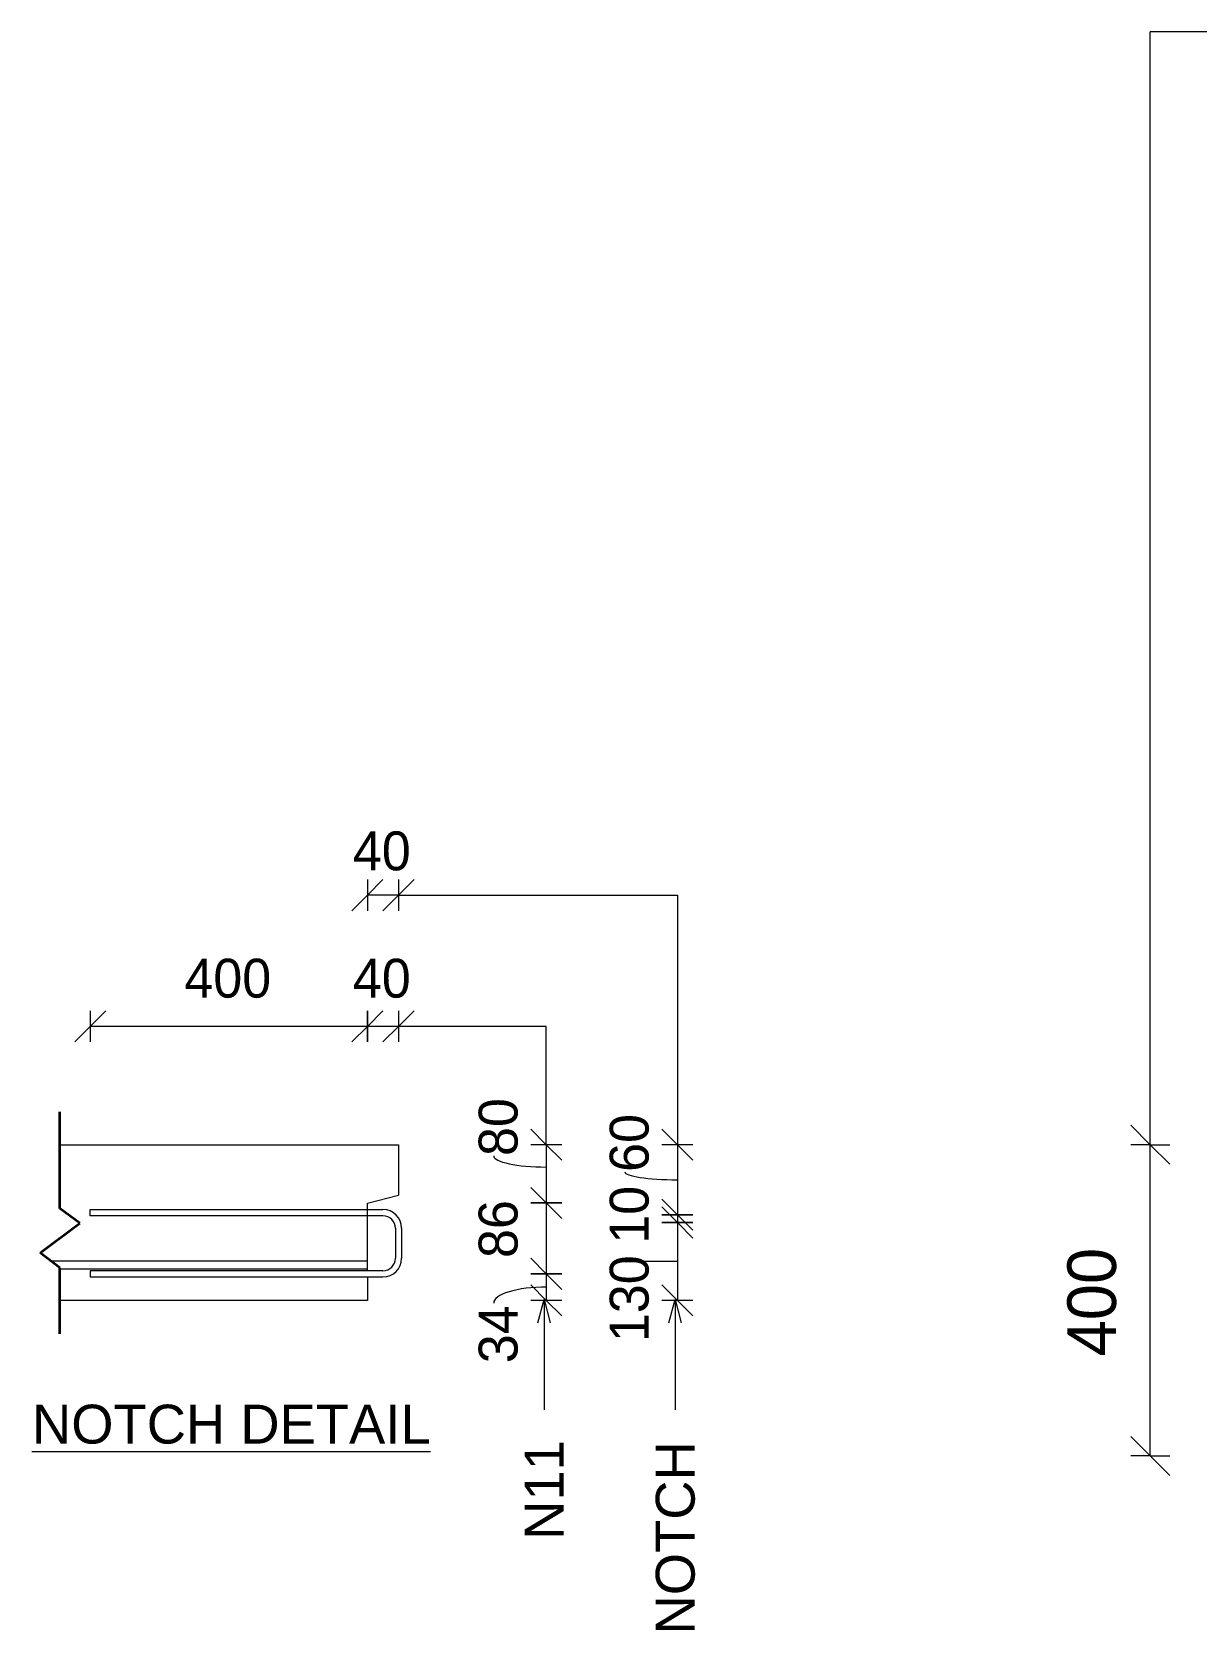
# Model space of a CAD drawing. Header units: millimetres. Extents: x -2992 to 12313, y -2035 to 19954.
# Drawn here: x -2992 to -1496, y 17512 to 19565 of the extents above; entities that cross this region are included whole.
import ezdxf

# ---------------------------------------------------------------- set-up
doc = ezdxf.new("R2010")
doc.units = ezdxf.units.MM
for name, color, linetype, lineweight in [('A-ANNO-DIMS', 211, 'Continuous', 9), ('A-ANNO-DIMS-25', 211, 'Continuous', 9), ('A-DETL', 90, 'Continuous', 18), ('A-DETL-MBND', 5, 'Continuous', 18), ('G-ANNO-TEXT', 231, 'Continuous', 9)]:
    doc.layers.add(name, color=color, linetype=linetype, lineweight=lineweight)
doc.styles.add('Arial', font='arial.ttf', dxfattribs={"height": 50})
doc.styles.add('Nirmala UI Semilight', font='NirmalaS.ttf', dxfattribs={"height": 50})
doc.styles.add('Nirmala UI Semilight_1', font='NirmalaS.ttf', dxfattribs={"height": 62.5})
doc.dimstyles.new('Arrow_Filled_-_2_5_NI_UI', dxfattribs={"dimscale": 304.8, "dimtxt": 65.460247, "dimasz": 0.164042, "dimexe": 0.082021, "dimexo": 0.0625, "dimgap": 0.082021, "dimtad": 1, "dimdec": 0, "dimzin": 0, "dimdsep": 46, "dimtxsty": 'Nirmala UI Semilight_1', "dimblk1": 'OBLIQUE', "dimblk2": 'OBLIQUE', "dimsah": 1, "dimcen": 0.09, "dimazin": 0, "dimtfac": 1, "dimtdec": 4, "dimtix": 1, "dimtmove": 0, "dimatfit": 3, "dimfxl": 0.082021, "dimfxlon": 1, "dimtvp": 1, "dimtolj": 1, "dimtzin": 0, "dimarcsym": 2})

# ---------------------------------------------------------------- blocks, each defined once
blk = doc.blocks.new('DIMBLOCK31-Elevation Top')
at = {"layer": 'A-ANNO-DIMS-25'}
for p, q in [((-1555.2, 18135.4), (-1580.2, 18160.4)), ((-1555.2, 18135.4), (-1580.2, 18135.4)), ((-1555.2, 17735.4), (-1555.2, 18135.4)), ((-1555.2, 18135.4), (-1530.2, 18110.4)), ((-1555.2, 18135.4), (-1530.2, 18135.4)), ((-1555.2, 17735.4), (-1580.2, 17760.4)), ((-1555.2, 17735.4), (-1580.2, 17735.4)), ((-1555.2, 17735.4), (-1530.2, 17710.4)), ((-1555.2, 17735.4), (-1530.2, 17735.4))]:
    blk.add_line(p, q, dxfattribs=at)
at = {"layer": 'A-ANNO-DIMS-25', "color": 0, "insert": (-1661.8, 17863.4), "char_height": 62.5, "width": 172.815, "attachment_point": 1, "rotation": 90, "line_spacing_factor": 1.142579, "style": 'Nirmala UI Semilight_1'}
blk.add_mtext('400', dxfattribs=at)
blk = doc.blocks.new('_Oblique')
at = {"color": 0, "linetype": 'ByBlock', "lineweight": -2}
blk.add_line((-0.5, -0.5), (0.5, 0.5), dxfattribs=at)

msp = doc.modelspace()

# ---------------------------------------------------------------- linework, layer by layer
at = {"layer": 'A-DETL', "color": 7}
for p, q in [((-2561.2, 18456.1), (-2541.2, 18476.1)), ((-2561.2, 18476.1), (-2561.2, 18456.1)), ((-2501.2, 18476.1), (-2521.2, 18456.1)), ((-2521.2, 18476.1), (-2521.2, 18456.1)), ((-2561.2, 18456.1), (-2581.2, 18436.1)), ((-2521.2, 18456.1), (-2561.2, 18456.1)), ((-2561.2, 18456.1), (-2561.2, 18436.1)), ((-2521.2, 18456.1), (-2541.2, 18436.1)), ((-2521.2, 18456.1), (-2521.2, 18436.1)), ((-2521.2, 18456.1), (-2162.9, 18456.1)), ((-2162.9, 18456.1), (-2162.9, 18135.4)), ((-2917.2, 18307.5), (-2917.2, 18287.5)), ((-2917.2, 18287.5), (-2897.2, 18307.5)), ((-2561.2, 18287.5), (-2561.2, 18307.5)), ((-2561.2, 18307.5), (-2561.2, 18287.5)), ((-2561.2, 18287.5), (-2541.2, 18307.5)), ((-2541.2, 18307.5), (-2561.2, 18287.5)), ((-2521.2, 18307.5), (-2521.2, 18287.5)), ((-2521.2, 18287.5), (-2501.2, 18307.5)), ((-2917.2, 18287.5), (-2937.2, 18267.5)), ((-2561.2, 18287.5), (-2917.2, 18287.5)), ((-2917.2, 18287.5), (-2917.2, 18267.5)), ((-2561.2, 18287.5), (-2581.2, 18267.5)), ((-2581.2, 18267.5), (-2561.2, 18287.5)), ((-2521.2, 18287.5), (-2561.2, 18287.5)), ((-2561.2, 18287.5), (-2561.2, 18267.5)), ((-2561.2, 18267.5), (-2561.2, 18287.5)), ((-2541.2, 18267.5), (-2521.2, 18287.5)), ((-2521.2, 18287.5), (-2521.2, 18267.5)), ((-2331.3, 18287.5), (-2521.2, 18287.5)), ((-2331.3, 18135.4), (-2331.3, 18287.5)), ((-2331.3, 18135.4), (-2351.3, 18155.4)), ((-2162.9, 18135.4), (-2182.9, 18155.4)), ((-2956.2, 18135.4), (-2521.2, 18135.4)), ((-2521.2, 18135.4), (-2521.2, 18070.4)), ((-2331.3, 18135.4), (-2351.3, 18135.4)), ((-2311.3, 18115.4), (-2331.3, 18135.4)), ((-2331.3, 18135.4), (-2331.3, 18060.6)), ((-2311.3, 18135.4), (-2331.3, 18135.4)), ((-2162.9, 18135.4), (-2182.9, 18135.4)), ((-2142.9, 18115.4), (-2162.9, 18135.4)), ((-2162.9, 18135.4), (-2162.9, 18045.4)), ((-2142.9, 18135.4), (-2162.9, 18135.4)), ((-2331.3, 18060.6), (-2351.3, 18080.6)), ((-2351.3, 18080.6), (-2331.3, 18060.6)), ((-2561.2, 18060.4), (-2521.2, 18070.4)), ((-2561.2, 17973.4), (-2561.2, 18060.4)), ((-2331.3, 18060.6), (-2351.3, 18060.6)), ((-2351.3, 18060.6), (-2331.3, 18060.6)), ((-2331.3, 18060.6), (-2311.3, 18060.6)), ((-2311.3, 18060.6), (-2331.3, 18060.6)), ((-2331.3, 18060.6), (-2311.3, 18040.6)), ((-2311.3, 18040.6), (-2331.3, 18060.6)), ((-2331.3, 18060.6), (-2331.3, 17969.4)), ((-2162.9, 18045.4), (-2182.9, 18065.4)), ((-2182.9, 18065.4), (-2162.9, 18045.4)), ((-2162.9, 18035.4), (-2182.9, 18055.4)), ((-2182.9, 18055.4), (-2162.9, 18035.4)), ((-2917.2, 18044.1), (-2917.2, 18052.1)), ((-2917.2, 18052.1), (-2541.2, 18052.1)), ((-2541.2, 18044.1), (-2917.2, 18044.1)), ((-2162.9, 18045.4), (-2182.9, 18045.4)), ((-2182.9, 18045.4), (-2162.9, 18045.4)), ((-2162.9, 18035.4), (-2182.9, 18035.4)), ((-2182.9, 18035.4), (-2162.9, 18035.4)), ((-2162.9, 18045.4), (-2142.9, 18045.4)), ((-2142.9, 18045.4), (-2162.9, 18045.4)), ((-2162.9, 18045.4), (-2142.9, 18025.4)), ((-2142.9, 18025.4), (-2162.9, 18045.4)), ((-2162.9, 18045.4), (-2162.9, 18035.4)), ((-2162.9, 18035.4), (-2142.9, 18035.4)), ((-2142.9, 18035.4), (-2162.9, 18035.4)), ((-2162.9, 18035.4), (-2142.9, 18015.4)), ((-2142.9, 18015.4), (-2162.9, 18035.4)), ((-2162.9, 18035.4), (-2162.9, 17935.4)), ((-2525.2, 18028.1), (-2525.2, 17989.4)), ((-2517.2, 18028.1), (-2517.2, 17989.4)), ((-2561.2, 17985.6), (-2967.2, 17985.6)), ((-2561.2, 17975.6), (-2956.2, 17975.6)), ((-2541.2, 17973.4), (-2917.2, 17973.4)), ((-2917.2, 17973.4), (-2917.2, 17965.4)), ((-2331.3, 17969.4), (-2351.3, 17989.4)), ((-2351.3, 17989.4), (-2331.3, 17969.4)), ((-2917.2, 17965.4), (-2541.2, 17965.4)), ((-2561.2, 17965.4), (-2561.2, 17935.4)), ((-2331.3, 17969.4), (-2351.3, 17969.4)), ((-2351.3, 17969.4), (-2331.3, 17969.4)), ((-2331.3, 17935.4), (-2351.3, 17955.4)), ((-2331.3, 17969.4), (-2311.3, 17969.4)), ((-2311.3, 17969.4), (-2331.3, 17969.4)), ((-2331.3, 17969.4), (-2311.3, 17949.4)), ((-2311.3, 17949.4), (-2331.3, 17969.4)), ((-2331.3, 17969.4), (-2331.3, 17935.4)), ((-2162.9, 17935.4), (-2182.9, 17955.4)), ((-2561.2, 17935.4), (-2956.2, 17935.4)), ((-2331.3, 17935.4), (-2351.3, 17935.4)), ((-2342.3, 17906.5), (-2334.2, 17936.5)), ((-2334.2, 17936.5), (-2334.2, 17796)), ((-2334.2, 17936.5), (-2326.2, 17906.5)), ((-2311.3, 17935.4), (-2331.3, 17935.4)), ((-2331.3, 17935.4), (-2311.3, 17915.4)), ((-2162.9, 17935.4), (-2182.9, 17935.4)), ((-2173.9, 17906.5), (-2165.9, 17936.5)), ((-2165.9, 17936.5), (-2165.9, 17796)), ((-2165.9, 17936.5), (-2157.8, 17906.5)), ((-2142.9, 17935.4), (-2162.9, 17935.4)), ((-2162.9, 17935.4), (-2142.9, 17915.4)), ((-2334.2, 17796), (-2334.2, 17794.6)), ((-2165.9, 17796), (-2165.9, 17794.7))]:
    msp.add_line(p, q, dxfattribs=at)
at = {"layer": 'A-DETL', "color": 250, "lineweight": 35}
for p, q in [((-2956.2, 18053.5), (-2956.2, 18177.5)), ((-2930.8, 18034.5), (-2956.2, 18053.5)), ((-2981.6, 17996.4), (-2930.8, 18034.5)), ((-2956.2, 17977.3), (-2981.6, 17996.4)), ((-2956.2, 17892.3), (-2956.2, 17977.3))]:
    msp.add_line(p, q, dxfattribs=at)
at = {"layer": 'A-DETL', "color": 7}
for centre, radius, start, end in [((-2541.2, 18028.1), 24, 0, 90), ((-2541.2, 18028.1), 16, 0, 90), ((-2541.2, 17989.4), 16, 270, 0), ((-2541.2, 17989.4), 24, 270, 0)]:
    msp.add_arc(centre, radius, start, end, dxfattribs=at)
for centre, ratio, start_param, end_param in [((-2331.3, 18120.9), 0.209345, 3.141593, 4.712389), ((-2162.9, 18100.5), 0.149102, 3.141593, 4.712389), ((-2162.9, 17984.5), 0.013219, 1.570796, 3.141593), ((-2331.3, 17931.8), 0.305683, 1.570796, 3.141593)]:
    msp.add_ellipse(centre, major_axis=(67.6, 0), ratio=ratio, start_param=start_param, end_param=end_param, dxfattribs=at)
at = {"layer": 'A-DETL-MBND'}
for p in [(-1555.2, 18135.4), (-378.7, 19565.4)]:
    msp.add_line(p, (-1555.2, 19565.4), dxfattribs=at)

# ---------------------------------------------------------------- texts
at = {"layer": 'G-ANNO-TEXT', "color": 7, "char_height": 50, "attachment_point": 1}
for s, insert, width, style in [('40', (-2579.8, 18538), 91.392, 'Nirmala UI Semilight'), ('400', (-2796.3, 18374.4), 136.287, 'Nirmala UI Semilight'), ('40', (-2579.8, 18374.4), 91.392, 'Nirmala UI Semilight'), ('\\LNOTCH DETAIL', (-2992.1, 17801.3), 622.11, 'Arial')]:
    msp.add_mtext(s, dxfattribs=dict(at, insert=insert, width=width, style=style))
at = {"layer": 'G-ANNO-TEXT', "color": 7, "char_height": 50, "attachment_point": 1, "rotation": 90}
for s, insert, width, style in [('80', (-2418.2, 18120.9), 89.789, 'Nirmala UI Semilight'), ('60', (-2249.8, 18100.5), 89.789, 'Nirmala UI Semilight'), ('10', (-2249.8, 18008.1), 76.962, 'Nirmala UI Semilight'), ('86', (-2418.2, 17989.8), 89.789, 'Nirmala UI Semilight'), ('130', (-2249.8, 17881.7), 121.856, 'Nirmala UI Semilight'), ('34', (-2418.2, 17854.6), 91.392, 'Nirmala UI Semilight'), ('N11', (-2359, 17627.6), 153.924, 'Arial'), ('NOTCH', (-2190.6, 17506), 301.435, 'Arial')]:
    msp.add_mtext(s, dxfattribs=dict(at, insert=insert, width=width, style=style))

# ---------------------------------------------------------------- dimensions: what is measured, and where the dimension line sits
at = {"layer": 'A-ANNO-DIMS'}
dim = msp.add_linear_dim(base=(-1555.2, 18135.4), p1=(-1530.2, 17735.4), p2=(-1530.2, 18135.4), angle=90, dimstyle='Arrow_Filled_-_2_5_NI_UI', override={"dimpost": '<>', "dimfxl": 400}, dxfattribs=at)
dim.commit()
dim.dimension.update_dxf_attribs({"geometry": 'DIMBLOCK31-Elevation Top', "text_midpoint": (-1612.5, 17935.4)})

doc.saveas('drawing.dxf')
